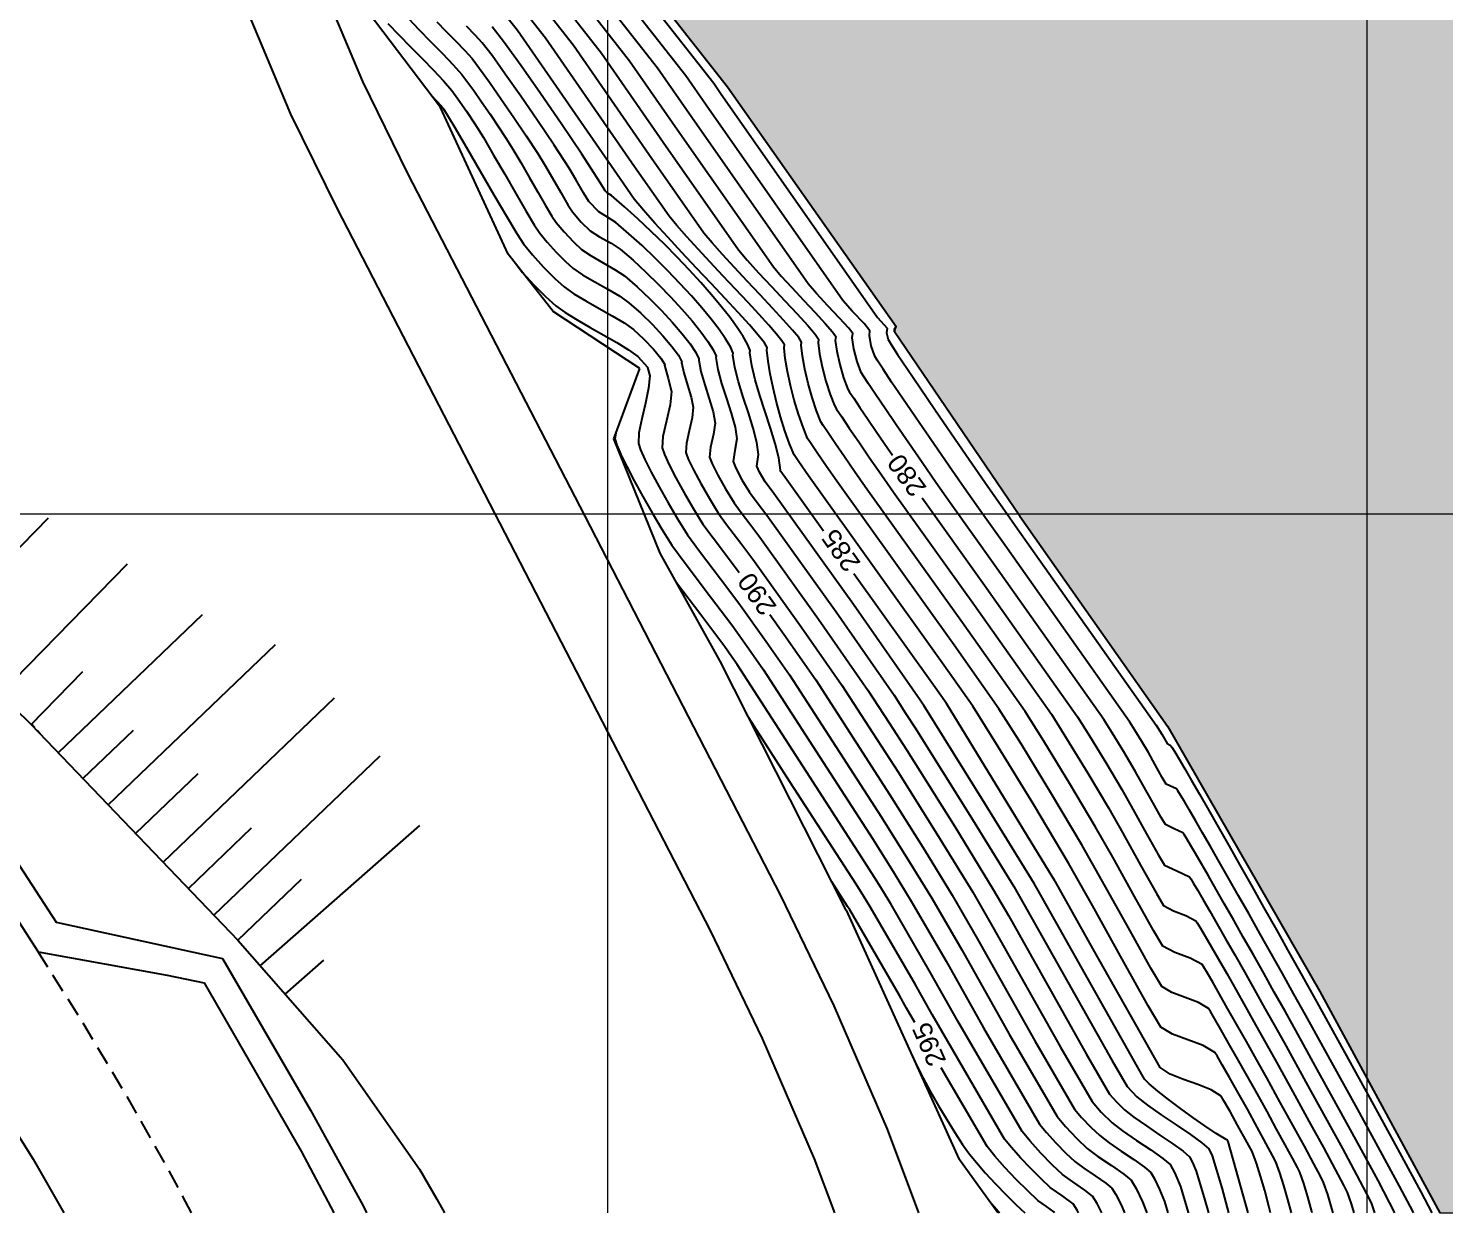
# Model space of a CAD drawing. Extents: x 61466 to 63015, y 108404 to 110397.
# Drawn here: x 62839.5 to 62932.8, y 108959 to 109037 of the extents above; entities that cross this region are included whole.
import ezdxf
from ezdxf.enums import TextEntityAlignment as Align

# ---------------------------------------------------------------- set-up
doc = ezdxf.new("R2010")
doc.units = 0
doc.header["$LTSCALE"] = 1.000015
doc.header["$MEASUREMENT"] = 0
doc.linetypes.add('DOT', pattern=[0.55, 0.3, -0.25])
doc.linetypes.add('TRATTEGGIATA2', pattern=[0.375, 0.25, -0.125])
for name, color, linetype in [('Bâti', 7, 'Continuous'), ('colore lago', 131, 'Continuous'), ('coordinate', 2, 'Continuous'), ('curve livello 5m', 7, 'Continuous'), ('Limite fiume', 6, 'Continuous'), ('pendenze', 2, 'Continuous'), ('Strade', 7, 'Continuous'), ('TalusHautBas', 7, 'Continuous')]:
    doc.layers.add(name, color=color, linetype=linetype)
doc.layers.add('Colori bordi', color=5, linetype='Continuous', plot=False)
doc.layers.add('no_plot', color=5, linetype='Continuous', plot=False)
doc.styles.add('ARIAL', font='arial.ttf')

msp = doc.modelspace()

# ---------------------------------------------------------------- hatches: boundary and pattern name
at = {"layer": 'colore lago', "linetype": 'Continuous', "lineweight": 0}
msp.add_hatch(color=256, dxfattribs=at).paths.add_polyline_path([(62975.581, 108981.848), (62972.563, 108992.078), (62972.159, 108999.722), (62973.022, 109007.77), (62971.274, 109014.677), (62964.726, 109023.502), (62958.063, 109028.933), (62955.276, 109033.134), (62951.179, 109038.433), (62944.971, 109044.58), (62942.828, 109044.354), (62941.256, 109046.058), (62941.518, 109050.317), (62932.519, 109062.712), (62923.949, 109074.515), (62921.068, 109073.828), (62913.169, 109080.232), (62912.424, 109083.359), (62899.063, 109099.351), (62899.187, 109099.452), (62898.973, 109099.701), (62894.248, 109105.211), (62888.989, 109110.74), (62879.9, 109119.979), (62873.641, 109126.426), (62866.263, 109134.064), (62859.634, 109141.122), (62850.425, 109151.454), (62847.28, 109155.501), (62836.245, 109170.983), (62830.549, 109180.12), (62830.097, 109179.839), (62825.256, 109176.833), (62819.938, 109173.531), (62807.248, 109165.652), (62813.286, 109155.991), (62827.781, 109132.797), (62825.357, 109131.271), (62827.221, 109128.084), (62828.208, 109126.068), (62829.848, 109121.716), (62831.445, 109117.447), (62833.184, 109113.299), (62835.862, 109107.959), (62838.858, 109102.878), (62842.822, 109096.611), (62845.343, 109092.552), (62846.651, 109090.446), (62851.47, 109082.811), (62855.067, 109077.137), (62856.583, 109077.401), (62859.665, 109075.554), (62862.875, 109072.174), (62862.914, 109063.446), (62870.198, 109052.816), (62875.993, 109045.342), (62885.568, 109033.177), (62896.673, 109017.402), (62896.556, 109017.052), (62904.818, 109004.914), (62914.53, 108991.082), (62924.555, 108973.607), (62932.466, 108959.046), (62983.134, 108959.046), (62981.291, 108965.356), (62977.169, 108976.649)])

# ---------------------------------------------------------------- linework, layer by layer
at = {"layer": 'Bâti', "linetype": 'DOT'}
msp.add_lwpolyline([(62840.691, 108990.169), (62839.743, 108991.217)], dxfattribs=at)
at = {"layer": 'Colori bordi', "linetype": 'Continuous', "lineweight": 0, "flags": 128}
msp.add_lwpolyline([(62851.47, 109082.811), (62855.067, 109077.137), (62856.583, 109077.401), (62859.665, 109075.554), (62862.875, 109072.174), (62862.914, 109063.446), (62870.198, 109052.816), (62875.993, 109045.342), (62885.568, 109033.177), (62896.673, 109017.402), (62896.556, 109017.052), (62904.818, 109004.914), (62914.53, 108991.082), (62924.555, 108973.607), (62932.466, 108959.046), (62983.134, 108959.046)], dxfattribs=at)
at = {"layer": 'coordinate', "linetype": 'Continuous', "lineweight": 0}
for p, q in [((62877.666, 109333.555), (62877.666, 108959.046)), ((62927.666, 109249.448), (62927.666, 108959.046)), ((62727.666, 109005.071), (63014.666, 109005.071))]:
    msp.add_line(p, q, dxfattribs=at)
at = {"layer": 'curve livello 5m', "color": 2, "flags": 128}
for points in [[(62873.567, 109041.983), (62879.115, 109034.907), (62882.266, 109030.352), (62888.578, 109021.334), (62889.101, 109020.719), (62889.792, 109019.962), (62890.562, 109019.139), (62891.324, 109018.329), (62891.991, 109017.609), (62892.474, 109017.056), (62892.688, 109016.748), (62892.688, 109016.748), (62892.653, 109016.488), (62892.75, 109015.769), (62892.947, 109014.895), (62893.204, 109014.017), (62893.483, 109013.286), (62893.483, 109013.286), (62893.601, 109013.088), (62893.873, 109012.673), (62894.276, 109012.07), (62894.792, 109011.307), (62895.401, 109010.416), (62896.081, 109009.424), (62896.419, 109008.934)], [(62891.883, 109003.92), (62889.463, 109007.306), (62889.074, 109007.856), (62889.055, 109007.88), (62889.038, 109007.913), (62889.042, 109007.937), (62888.935, 109008.752), (62888.708, 109009.691), (62888.4, 109010.715), (62888.051, 109011.783), (62887.7, 109012.854), (62887.388, 109013.887), (62887.153, 109014.842), (62887.036, 109015.677), (62887.056, 109015.824), (62886.882, 109016.242), (62886.595, 109016.752), (62886.204, 109017.344), (62885.72, 109018.006), (62885.152, 109018.726), (62884.509, 109019.495), (62883.804, 109020.299), (62883.044, 109021.13), (62882.24, 109021.974), (62881.403, 109022.822), (62880.542, 109023.662), (62879.667, 109024.482), (62878.788, 109025.273), (62877.916, 109026.021), (62877.657, 109026.181), (62877.504, 109026.343), (62877.203, 109026.849), (62875.964, 109028.746), (62874.613, 109030.759), (62873.25, 109032.747), (62871.973, 109034.567), (62870.882, 109036.075), (62870.076, 109037.13)], [(62866.069, 109032.612), (62866.731, 109031.907), (62866.853, 109031.731), (62867.547, 109030.606), (62868.38, 109029.192), (62869.283, 109027.634), (62870.181, 109026.075), (62871.004, 109024.661), (62871.68, 109023.536), (62872.136, 109022.843), (62872.136, 109022.843), (62872.728, 109022.12), (62873.455, 109021.318), (62874.193, 109020.568), (62874.815, 109020.005), (62874.815, 109020.005), (62875.446, 109019.559), (62876.239, 109019.082), (62877.11, 109018.592), (62877.977, 109018.104), (62878.755, 109017.634), (62879.362, 109017.199), (62879.362, 109017.199), (62880.052, 109016.573), (62880.69, 109015.909), (62881.179, 109015.315), (62881.423, 109014.899), (62881.423, 109014.899), (62881.419, 109014.866), (62881.648, 109013.988), (62881.871, 109013.121), (62881.871, 109013.121), (62881.777, 109012.241), (62881.536, 109011.185), (62881.31, 109010.168), (62881.261, 109009.405), (62881.261, 109009.405), (62881.404, 109008.98), (62881.718, 109008.299), (62882.167, 109007.429), (62882.712, 109006.441), (62883.317, 109005.404), (62883.944, 109004.389), (62883.944, 109004.389), (62884.608, 109003.49), (62885.768, 109001.961), (62886.336, 109001.204)], [(62898.378, 109006.111), (62902.491, 109000.358), (62908.609, 108991.691), (62909.387, 108990.456), (62910.466, 108988.686), (62911.523, 108986.913), (62912.251, 108985.628), (62913.157, 108983.998), (62913.947, 108982.58), (62914.332, 108981.931), (62915.15, 108981.548), (62915.97, 108981.165), (62916.059, 108981.037), (62916.246, 108980.732), (62916.523, 108980.265), (62916.882, 108979.65), (62917.314, 108978.902), (62917.809, 108978.039), (62918.36, 108977.073), (62918.957, 108976.021), (62919.592, 108974.899), (62920.257, 108973.72), (62920.942, 108972.501), (62921.638, 108971.256), (62922.338, 108970.001), (62923.647, 108967.641), (62924.909, 108965.346), (62926.048, 108963.261), (62926.984, 108961.528), (62927.64, 108960.29), (62927.939, 108959.692), (62928.156, 108959.046)], [(62921.311, 108959.046), (62921.204, 108959.472), (62920.932, 108960.496), (62920.657, 108961.45), (62920.381, 108962.313), (62920.102, 108963.065), (62920.102, 108963.065), (62919.78, 108963.671), (62919.15, 108964.816), (62919.15, 108964.816), (62918.647, 108965.713), (62918.247, 108966.415), (62918.069, 108966.712), (62918.069, 108966.712), (62917.406, 108967.133), (62916.528, 108967.488), (62915.579, 108967.821), (62914.703, 108968.175), (62914.042, 108968.596), (62914.042, 108968.596), (62909.733, 108976.238), (62907.13, 108980.869), (62907.108, 108980.908), (62906.514, 108981.864), (62899.981, 108992.577), (62899.132, 108993.78), (62893.886, 109001.118)], [(62888.345, 108998.426), (62889.264, 108997.144), (62891.367, 108994.129), (62891.367, 108994.129), (62894.026, 108990.011), (62896.255, 108986.561), (62898.527, 108982.931), (62900.358, 108979.952), (62902.006, 108977.104), (62905.791, 108970.37), (62908.413, 108965.865), (62908.874, 108965.317), (62909.486, 108964.67), (62910.065, 108964.119), (62910.68, 108963.646), (62911.48, 108963.096), (62912.309, 108962.541), (62913.009, 108962.05), (62913.424, 108961.694), (62913.674, 108961.271), (62914.01, 108960.562), (62914.332, 108959.78), (62914.55, 108959.046)], [(62897.891, 108971.576), (62897.346, 108972.513), (62896.881, 108973.34), (62893.608, 108978.995), (62893.47, 108979.218), (62892.423, 108980.839)], [(62907.082, 108959.046), (62907.045, 108959.102), (62906.57, 108959.452), (62905.998, 108959.858), (62905.324, 108960.482), (62904.572, 108961.233), (62903.823, 108962.025), (62903.157, 108962.773), (62902.654, 108963.393), (62899.628, 108968.592)]]:
    msp.add_lwpolyline(points, dxfattribs=at)
at = {"layer": 'Limite fiume', "linetype": 'Continuous'}
for p, q in [((62875.993, 109045.342), (62885.568, 109033.177)), ((62885.568, 109033.177), (62896.673, 109017.402)), ((62904.818, 109004.914), (62896.556, 109017.052)), ((62904.818, 109004.914), (62914.53, 108991.082)), ((62914.53, 108991.082), (62924.555, 108973.607)), ((62924.555, 108973.607), (62932.466, 108959.046))]:
    msp.add_line(p, q, dxfattribs=at)
at = {"layer": 'Limite fiume', "linetype": 'Continuous', "flags": 128}
msp.add_lwpolyline([(62896.556, 109017.052), (62896.566, 109017.229), (62896.673, 109017.402)], dxfattribs=at)
at = {"layer": 'no_plot', "flags": 128}
for points in [[(62875.665, 109044.888), (62884.654, 109033.422), (62885.101, 109032.777), (62895.442, 109018), (62896.067, 109017.303), (62896.023, 109016.975), (62896.136, 109016.537), (62896.327, 109016.22), (62896.762, 109015.554), (62897.409, 109014.586), (62898.237, 109013.363), (62899.213, 109011.933), (62900.304, 109010.342), (62901.479, 109008.638), (62902.706, 109006.868), (62903.953, 109005.079), (62904.506, 109004.304), (62913.786, 108991.159), (62914.152, 108990.558), (62914.505, 108989.933), (62914.711, 108989.836), (62914.807, 108989.702), (62915.003, 108989.39), (62915.29, 108988.91), (62915.663, 108988.277), (62916.115, 108987.502), (62916.637, 108986.597), (62917.224, 108985.575), (62917.869, 108984.447), (62918.564, 108983.227), (62919.302, 108981.926), (62920.076, 108980.557), (62920.88, 108979.131), (62921.707, 108977.662), (62922.549, 108976.161), (62923.399, 108974.64), (62924.251, 108973.113), (62926.212, 108969.576), (62928.103, 108966.139), (62929.808, 108963.014), (62931.21, 108960.418), (62931.938, 108959.046)], [(62930.723, 108959.046), (62930.676, 108959.14), (62929.801, 108960.788), (62928.554, 108963.097), (62927.038, 108965.874), (62925.357, 108968.931), (62923.614, 108972.076), (62923.614, 108972.076), (62922.856, 108973.434), (62922.1, 108974.786), (62921.351, 108976.121), (62920.616, 108977.427), (62919.902, 108978.695), (62919.213, 108979.912), (62918.556, 108981.069), (62917.939, 108982.154), (62917.366, 108983.157), (62916.844, 108984.066), (62916.379, 108984.87), (62915.977, 108985.559), (62915.646, 108986.123), (62915.39, 108986.549), (62915.216, 108986.827), (62915.131, 108986.946), (62915.131, 108986.946), (62914.447, 108987.266), (62914.19, 108987.709), (62913.703, 108988.585), (62913.276, 108989.343), (62913.276, 108989.343), (62912.835, 108990.083), (62912.385, 108990.821), (62912.061, 108991.336), (62912.061, 108991.336), (62903.835, 109002.988), (62902.087, 109005.433), (62900.997, 109006.998), (62899.924, 109008.546), (62898.896, 109010.036), (62897.942, 109011.427), (62897.089, 109012.678), (62896.365, 109013.747), (62895.799, 109014.594), (62895.418, 109015.176), (62895.252, 109015.454), (62895.252, 109015.454), (62895.024, 109016.136), (62894.899, 109016.813), (62894.899, 109016.813), (62894.941, 109017.118), (62894.548, 109017.59), (62893.791, 109018.397), (62893.154, 109019.111), (62893.154, 109019.111), (62884.156, 109031.969), (62882.808, 109033.917), (62874.966, 109043.92)], [(62929.492, 108959.046), (62929.158, 108959.715), (62928.393, 108961.158), (62927.301, 108963.179), (62925.974, 108965.61), (62924.502, 108968.286), (62922.976, 108971.038), (62922.976, 108971.038), (62922.269, 108972.307), (62921.563, 108973.568), (62920.866, 108974.81), (62920.184, 108976.023), (62919.523, 108977.193), (62918.89, 108978.31), (62918.292, 108979.363), (62917.736, 108980.338), (62917.227, 108981.226), (62916.773, 108982.014), (62916.38, 108982.691), (62916.054, 108983.245), (62915.803, 108983.665), (62915.633, 108983.939), (62915.551, 108984.055), (62915.551, 108984.055), (62914.969, 108984.327), (62914.389, 108984.598), (62914.389, 108984.598), (62914.117, 108985.058), (62913.557, 108986.063), (62912.916, 108987.218), (62912.4, 108988.128), (62912.4, 108988.128), (62911.651, 108989.385), (62910.886, 108990.639), (62910.335, 108991.513), (62910.335, 108991.513), (62903.163, 109001.673), (62900.221, 109005.788), (62899.288, 109007.128), (62898.369, 109008.454), (62897.489, 109009.73), (62896.671, 109010.921), (62895.94, 109011.993), (62895.321, 109012.909), (62894.836, 109013.633), (62894.51, 109014.132), (62894.367, 109014.37), (62894.367, 109014.37), (62894.105, 109015.093), (62893.886, 109015.937), (62893.776, 109016.651), (62893.776, 109016.651), (62893.814, 109016.933), (62893.542, 109017.295), (62892.939, 109017.957), (62892.177, 109018.767), (62891.429, 109019.573), (62890.866, 109020.222), (62890.866, 109020.222), (62883.211, 109031.16), (62880.961, 109034.412), (62874.267, 109042.952)], [(62872.868, 109041.015), (62877.268, 109035.402), (62881.322, 109029.544), (62886.29, 109022.445), (62886.863, 109021.767), (62887.611, 109020.939), (62888.459, 109020.029), (62889.331, 109019.103), (62890.153, 109018.226), (62890.849, 109017.466), (62891.343, 109016.89), (62891.561, 109016.563), (62891.529, 109016.326), (62891.618, 109015.607), (62891.795, 109014.736), (62892.034, 109013.812), (62892.311, 109012.934), (62892.598, 109012.202), (62892.743, 109011.966), (62893.082, 109011.454), (62893.58, 109010.716), (62894.204, 109009.801), (62894.92, 109008.76), (62895.693, 109007.642), (62896.49, 109006.497), (62901.819, 108999.042), (62906.884, 108991.868), (62907.888, 108990.274), (62909.282, 108987.988), (62910.647, 108985.697), (62911.587, 108984.039), (62912.756, 108981.934), (62913.777, 108980.102), (62914.274, 108979.264), (62914.92, 108978.917), (62915.742, 108978.622), (62916.39, 108978.274), (62916.486, 108978.132), (62916.696, 108977.787), (62917.007, 108977.258), (62917.407, 108976.568), (62917.884, 108975.736), (62918.427, 108974.785), (62919.023, 108973.735), (62919.66, 108972.607), (62920.327, 108971.422), (62921.011, 108970.2), (62921.701, 108968.964), (62922.792, 108966.996), (62923.845, 108965.082), (62924.794, 108963.343), (62925.575, 108961.898), (62926.122, 108960.866), (62926.371, 108960.366), (62926.628, 108959.632), (62926.796, 108959.046)], [(62925.428, 108959.046), (62925.36, 108959.31), (62925.084, 108960.253), (62924.804, 108961.041), (62924.804, 108961.041), (62924.604, 108961.441), (62924.166, 108962.267), (62923.541, 108963.425), (62922.781, 108964.818), (62921.937, 108966.351), (62921.063, 108967.927), (62921.063, 108967.927), (62920.388, 108969.136), (62919.723, 108970.322), (62919.085, 108971.453), (62918.492, 108972.499), (62917.961, 108973.43), (62917.51, 108974.215), (62917.156, 108974.822), (62916.917, 108975.222), (62916.81, 108975.384), (62916.81, 108975.384), (62916.015, 108975.81), (62915.008, 108976.171), (62914.216, 108976.597), (62914.216, 108976.597), (62913.608, 108977.624), (62912.356, 108979.869), (62910.923, 108982.449), (62909.77, 108984.482), (62909.77, 108984.482), (62908.097, 108987.29), (62906.389, 108990.091), (62905.158, 108992.045), (62905.158, 108992.045), (62901.147, 108997.727), (62894.624, 109006.851), (62893.93, 109007.849), (62893.266, 109008.812), (62892.671, 109009.679), (62892.188, 109010.392), (62891.855, 109010.892), (62891.714, 109011.119), (62891.714, 109011.119), (62891.42, 109011.849), (62891.133, 109012.718), (62890.87, 109013.653), (62890.649, 109014.586), (62890.488, 109015.447), (62890.406, 109016.164), (62890.406, 109016.164), (62890.435, 109016.378), (62890.252, 109016.67), (62889.841, 109017.168), (62889.25, 109017.829), (62888.525, 109018.613), (62887.714, 109019.477), (62886.863, 109020.381), (62886.019, 109021.282), (62885.23, 109022.14), (62884.541, 109022.911), (62884.002, 109023.556), (62884.002, 109023.556), (62880.377, 109028.735), (62875.422, 109035.897), (62872.169, 109040.047)], [(62924.059, 108959.046), (62924.041, 108959.116), (62923.776, 108960.092), (62923.508, 108960.969), (62923.236, 108961.716), (62923.236, 108961.716), (62923.087, 108962.016), (62922.757, 108962.637), (62922.287, 108963.507), (62921.716, 108964.554), (62921.083, 108965.705), (62920.426, 108966.89), (62920.426, 108966.89), (62919.774, 108968.056), (62919.141, 108969.182), (62918.555, 108970.218), (62918.042, 108971.117), (62917.632, 108971.828), (62917.352, 108972.303), (62917.229, 108972.493), (62917.229, 108972.493), (62916.567, 108972.885), (62915.692, 108973.212), (62914.818, 108973.538), (62914.158, 108973.93), (62914.158, 108973.93), (62913.438, 108975.145), (62911.956, 108977.804), (62910.259, 108980.86), (62908.894, 108983.267), (62906.913, 108986.592), (62904.89, 108989.909), (62903.432, 108992.223), (62903.432, 108992.223), (62900.475, 108996.411), (62892.759, 109007.206), (62892.074, 109008.192), (62891.464, 109009.08), (62891.019, 109009.739), (62890.829, 109010.035), (62890.829, 109010.035), (62890.532, 109010.764), (62890.238, 109011.621), (62889.96, 109012.554), (62889.712, 109013.511), (62889.507, 109014.439), (62889.36, 109015.287), (62889.282, 109016.002), (62889.282, 109016.002), (62889.308, 109016.194), (62889.148, 109016.463), (62888.795, 109016.906), (62888.281, 109017.495), (62887.639, 109018.201), (62886.9, 109018.996), (62886.096, 109019.852), (62885.259, 109020.74), (62884.423, 109021.631), (62883.618, 109022.498), (62882.876, 109023.312), (62882.231, 109024.045), (62881.713, 109024.667), (62881.713, 109024.667), (62879.432, 109027.927), (62873.575, 109036.392), (62871.469, 109039.079)], [(62922.685, 108959.046), (62922.457, 108959.921), (62922.197, 108960.841), (62921.934, 108961.672), (62921.669, 108962.39), (62921.669, 108962.39), (62921.472, 108962.775), (62921.034, 108963.589), (62920.443, 108964.669), (62919.788, 108965.853), (62919.788, 108965.853), (62919.18, 108966.94), (62918.611, 108967.948), (62918.132, 108968.788), (62917.794, 108969.369), (62917.649, 108969.603), (62917.649, 108969.603), (62916.884, 108970.056), (62915.873, 108970.433), (62914.862, 108970.81), (62914.1, 108971.263), (62914.1, 108971.263), (62913.268, 108972.667), (62911.556, 108975.739), (62909.595, 108979.27), (62908.017, 108982.051), (62908.017, 108982.051), (62905.728, 108985.893), (62903.391, 108989.726), (62901.707, 108992.4), (62901.707, 108992.4), (62899.804, 108995.096), (62890.893, 109007.56), (62890.257, 109008.482), (62889.945, 109008.951), (62889.945, 109008.951), (62889.645, 109009.678), (62889.346, 109010.524), (62889.058, 109011.449), (62888.793, 109012.412), (62888.56, 109013.373), (62888.369, 109014.291), (62888.232, 109015.127), (62888.159, 109015.84), (62888.159, 109015.84), (62888.182, 109016.009), (62887.997, 109016.319), (62887.59, 109016.83), (62886.998, 109017.509), (62886.257, 109018.323), (62885.405, 109019.24), (62884.478, 109020.227), (62883.514, 109021.25), (62882.549, 109022.278), (62881.621, 109023.278), (62880.766, 109024.216), (62880.022, 109025.061), (62879.425, 109025.779), (62879.425, 109025.779), (62878.488, 109027.118), (62871.729, 109036.887), (62870.77, 109038.111)], [(62863.203, 109037.35), (62863.927, 109036.602), (62864.697, 109035.822), (62865.471, 109035.037), (62866.208, 109034.278), (62866.865, 109033.573), (62867.4, 109032.952), (62867.806, 109032.404), (62868.37, 109031.59), (62868.923, 109030.755), (62869.486, 109029.842), (62870.162, 109028.695), (62870.894, 109027.43), (62871.623, 109026.166), (62872.291, 109025.018), (62872.84, 109024.105), (62873.21, 109023.543), (62873.69, 109022.957), (62874.28, 109022.305), (62874.878, 109021.697), (62875.383, 109021.24), (62876.016, 109020.802), (62876.818, 109020.333), (62877.672, 109019.855), (62878.463, 109019.391), (62879.073, 109018.964), (62879.85, 109018.275), (62880.613, 109017.532), (62881.313, 109016.787), (62881.901, 109016.095), (62882.329, 109015.509), (62882.55, 109015.084), (62882.542, 109015.029), (62882.676, 109014.347), (62882.928, 109013.547), (62883.178, 109012.751), (62883.305, 109012.084), (62883.23, 109011.379), (62883.036, 109010.533), (62882.855, 109009.718), (62882.816, 109009.106), (62882.971, 109008.672), (62883.315, 109007.956), (62883.797, 109007.056), (62884.365, 109006.067), (62884.967, 109005.087), (62885.499, 109004.367), (62886.428, 109003.142), (62887.225, 109002.079), (62890.411, 108997.632), (62893.089, 108993.793), (62895.115, 108990.657), (62896.811, 108988.029), (62899.523, 108983.699), (62901.708, 108980.143), (62903.031, 108977.857), (62907.48, 108969.942), (62909.565, 108966.359), (62910.169, 108965.666), (62910.878, 108964.971), (62911.578, 108964.433), (62912.488, 108963.808), (62913.431, 108963.176), (62914.228, 108962.617), (62914.7, 108962.212), (62915.01, 108961.647), (62915.38, 108960.779), (62915.889, 108959.067), (62915.895, 108959.046)], [(62864.548, 109037.693), (62865.241, 109036.964), (62866.015, 109036.177), (62866.795, 109035.385), (62867.504, 109034.641), (62868.069, 109033.996), (62868.4, 109033.564), (62868.848, 109032.945), (62869.371, 109032.198), (62869.931, 109031.383), (62870.485, 109030.556), (62870.993, 109029.778), (62871.425, 109029.078), (62871.944, 109028.197), (62872.506, 109027.227), (62873.066, 109026.256), (62873.578, 109025.375), (62873.999, 109024.674), (62874.283, 109024.243), (62874.797, 109023.628), (62875.415, 109022.973), (62875.952, 109022.475), (62876.582, 109022.051), (62877.381, 109021.596), (62878.173, 109021.143), (62878.783, 109020.728), (62879.603, 109020.012), (62880.421, 109019.241), (62881.208, 109018.448), (62881.935, 109017.665), (62882.575, 109016.924), (62883.097, 109016.256), (62883.474, 109015.694), (62883.676, 109015.269), (62883.666, 109015.191), (62883.797, 109014.443), (62884.058, 109013.565), (62884.359, 109012.648), (62884.616, 109011.778), (62884.74, 109011.047), (62884.639, 109010.31), (62884.439, 109009.462), (62884.372, 109008.808), (62884.541, 109008.364), (62884.918, 109007.617), (62885.426, 109006.711), (62885.989, 109005.786), (62886.389, 109005.244), (62887.088, 109004.322), (62887.687, 109003.523), (62891.558, 108998.121), (62894.811, 108993.457), (62896.203, 108991.303), (62897.368, 108989.498), (62900.52, 108984.466), (62903.058, 108980.334), (62904.056, 108978.61), (62909.169, 108969.513), (62910.717, 108966.854), (62911.165, 108966.339), (62911.692, 108965.823), (62912.323, 108965.33), (62913.142, 108964.758), (62914.033, 108964.16), (62914.879, 108963.588), (62915.565, 108963.094), (62915.976, 108962.73), (62916.182, 108962.355), (62916.427, 108961.779), (62916.995, 108959.87), (62917.222, 108959.046)], [(62866.418, 109037.474), (62867.012, 109036.858), (62867.656, 109036.205), (62868.261, 109035.579), (62868.738, 109035.041), (62869.227, 109034.401), (62869.889, 109033.486), (62870.664, 109032.381), (62871.491, 109031.175), (62872.311, 109029.953), (62873.063, 109028.802), (62873.503, 109028.079), (62874.039, 109027.16), (62874.583, 109026.216), (62875.051, 109025.42), (62875.357, 109024.943), (62875.93, 109024.281), (62876.52, 109023.711), (62877.138, 109023.31), (62877.893, 109022.885), (62878.494, 109022.492), (62879.339, 109021.761), (62880.187, 109020.978), (62881.018, 109020.167), (62881.815, 109019.349), (62882.558, 109018.543), (62883.228, 109017.772), (62883.807, 109017.056), (62884.275, 109016.418), (62884.613, 109015.876), (62884.803, 109015.454), (62884.789, 109015.353), (62884.916, 109014.564), (62885.171, 109013.646), (62885.489, 109012.665), (62885.806, 109011.688), (62886.055, 109010.781), (62886.174, 109010.011), (62886.038, 109009.229), (62885.927, 109008.51), (62886.112, 109008.063), (62886.513, 109007.313), (62887.011, 109006.484), (62887.505, 109005.823), (62888.149, 109004.967), (62892.705, 108998.61), (62896.534, 108993.121), (62897.291, 108991.949), (62897.925, 108990.967), (62901.516, 108985.233), (62904.408, 108980.525), (62905.081, 108979.363), (62910.858, 108969.084), (62911.869, 108967.348), (62912.505, 108966.675), (62913.205, 108966.129), (62914.112, 108965.495), (62915.099, 108964.833), (62916.036, 108964.199), (62916.797, 108963.652), (62917.252, 108963.249), (62917.475, 108962.779), (62918.101, 108960.674), (62918.55, 108959.046)], [(62919.853, 108959.046), (62918.534, 108963.74), (62918.513, 108963.779), (62918.489, 108963.822), (62918.385, 108963.87), (62917.74, 108964.269), (62916.995, 108964.762), (62916.194, 108965.318), (62915.382, 108965.904), (62914.602, 108966.49), (62913.9, 108967.041), (62913.319, 108967.527), (62913.319, 108967.527), (62913.02, 108967.843), (62912.547, 108968.656), (62906.106, 108980.116), (62905.758, 108980.717), (62902.512, 108986), (62898.482, 108992.435), (62898.482, 108992.435), (62898.379, 108992.595), (62898.256, 108992.785), (62893.852, 108999.099), (62888.612, 109006.411), (62888.612, 109006.411), (62888.033, 109007.182), (62887.668, 109007.806), (62887.482, 109008.211), (62887.482, 109008.211), (62887.608, 109008.974), (62887.495, 109009.77), (62887.256, 109010.698), (62886.941, 109011.706), (62886.599, 109012.743), (62886.28, 109013.758), (62886.034, 109014.699), (62885.912, 109015.515), (62885.912, 109015.515), (62885.929, 109015.639), (62885.749, 109016.059), (62885.439, 109016.583), (62885.014, 109017.196), (62884.488, 109017.884), (62883.872, 109018.63), (62883.181, 109019.421), (62882.428, 109020.241), (62881.627, 109021.076), (62880.79, 109021.909), (62879.932, 109022.728), (62879.066, 109023.515), (62878.205, 109024.257), (62878.205, 109024.257), (62877.652, 109024.599), (62877.088, 109024.946), (62877.088, 109024.946), (62876.43, 109025.643), (62876.088, 109026.199), (62875.581, 109027.077), (62875.133, 109027.826), (62875.133, 109027.826), (62874.137, 109029.349), (62873.052, 109030.967), (62871.957, 109032.564), (62870.931, 109034.026), (62870.055, 109035.238), (62869.407, 109036.085), (62869.407, 109036.085), (62868.938, 109036.596), (62868.366, 109037.177)], [(62871.506, 109021.674), (62872.073, 109020.965), (62872.805, 109020.154), (62873.572, 109019.377), (62874.247, 109018.769), (62874.875, 109018.318), (62875.656, 109017.838), (62876.526, 109017.341), (62877.423, 109016.84), (62878.284, 109016.348), (62879.048, 109015.875), (62879.651, 109015.435), (62880.297, 109014.715), (62880.295, 109014.704), (62880.437, 109014.158), (62880.367, 109013.338), (62880.159, 109012.352), (62879.913, 109011.329), (62879.729, 109010.402), (62879.705, 109009.703), (62879.839, 109009.288), (62880.128, 109008.637), (62880.544, 109007.804), (62881.06, 109006.84), (62881.647, 109005.798), (62882.277, 109004.731), (62882.922, 109003.691), (62883.718, 109002.613), (62885.108, 109000.781), (62886.3, 108999.19), (62888.117, 108996.655), (62889.644, 108994.465), (62892.938, 108989.365), (62895.698, 108985.092), (62897.531, 108982.164), (62899.008, 108979.76), (62900.981, 108976.352), (62904.102, 108970.799), (62907.261, 108965.37), (62907.817, 108964.71), (62908.554, 108963.931), (62909.251, 108963.267), (62909.944, 108962.744), (62910.834, 108962.142), (62911.657, 108961.58), (62912.148, 108961.176), (62912.461, 108960.647), (62912.882, 108959.76), (62913.175, 108959.046)], [(62878.211, 109010.375), (62878.15, 109010.001), (62878.275, 109009.594), (62878.543, 109008.971), (62878.931, 109008.173), (62879.416, 109007.24), (62879.978, 109006.215), (62880.594, 109005.138), (62881.242, 109004.05), (62881.9, 109002.993), (62882.828, 109001.737), (62884.448, 108999.6), (62885.838, 108997.746), (62886.97, 108996.166), (62887.922, 108994.801), (62891.85, 108988.719), (62895.141, 108983.624), (62896.535, 108981.397), (62897.658, 108979.569), (62899.956, 108975.599), (62902.413, 108971.227), (62906.109, 108964.876), (62906.567, 108964.32), (62907.181, 108963.648), (62907.841, 108962.974), (62908.438, 108962.415), (62909.02, 108961.975), (62909.768, 108961.47), (62910.46, 108960.997), (62910.873, 108960.657), (62911.136, 108960.234), (62911.494, 108959.523), (62911.709, 108959.046)], [(62910.206, 108959.046), (62909.905, 108959.645), (62909.597, 108960.139), (62909.597, 108960.139), (62909.092, 108960.534), (62908.292, 108961.072), (62907.625, 108961.563), (62907.625, 108961.563), (62906.94, 108962.203), (62906.184, 108962.975), (62905.482, 108963.745), (62904.957, 108964.382), (62904.957, 108964.382), (62900.724, 108971.656), (62898.931, 108974.846), (62896.308, 108979.378), (62895.539, 108980.63), (62894.584, 108982.155), (62894.584, 108982.155), (62890.762, 108988.073), (62886.2, 108995.137), (62885.823, 108995.677), (62885.376, 108996.302), (62885.376, 108996.302), (62883.802, 108998.421), (62882.207, 109000.523)], [(62908.674, 108959.046), (62908.59, 108959.205), (62908.321, 108959.621), (62908.321, 108959.621), (62907.636, 108960.124), (62906.811, 108960.71), (62906.811, 108960.71), (62906.205, 108961.271), (62905.53, 108961.946), (62904.856, 108962.657), (62904.258, 108963.33), (62903.805, 108963.887), (62903.805, 108963.887), (62899.035, 108972.085), (62897.906, 108974.093), (62894.958, 108979.187), (62894.543, 108979.863), (62894.027, 108980.686), (62894.027, 108980.686), (62889.674, 108987.427), (62886.963, 108991.625)], [(62897.694, 108969.442), (62898.03, 108968.722), (62898.45, 108967.897), (62898.933, 108967.006), (62899.456, 108966.087), (62899.996, 108965.179), (62900.532, 108964.319), (62901.042, 108963.546), (62901.502, 108962.898), (62901.948, 108962.342), (62902.53, 108961.676), (62903.196, 108960.956), (62903.894, 108960.235), (62904.574, 108959.567), (62905.141, 108959.046)], [(62902.8, 108959.814), (62903.268, 108959.267), (62903.478, 108959.046)]]:
    msp.add_lwpolyline(points, dxfattribs=at)
at = {"layer": 'pendenze', "linetype": 'Continuous'}
for p, q in [((62833.492, 108997.261), (62840.854, 109004.805)), ((62837.667, 108993.187), (62846.046, 109001.773)), ((62841.495, 108989.329), (62850.997, 108998.429)), ((62844.78, 108985.899), (62855.808, 108996.46)), ((62839.706, 108991.197), (62843.111, 108994.686)), ((62848.397, 108982.122), (62859.692, 108992.94)), ((62843.12, 108987.633), (62846.449, 108990.822)), ((62851.728, 108978.644), (62862.687, 108989.139)), ((62846.582, 108984.017), (62850.712, 108987.972)), ((62850.06, 108980.386), (62854.229, 108984.379)), ((62854.798, 108975.3), (62865.313, 108984.545)), ((62853.312, 108976.99), (62857.512, 108981.013)), ((62856.442, 108973.43), (62858.986, 108975.666))]:
    msp.add_line(p, q, dxfattribs=at)
at = {"layer": 'Strade', "linetype": 'Continuous', "flags": 128}
for points in [[(62799.339, 109126.722), (62802.345, 109122.49), (62803.7, 109123.408), (62806.752, 109120.491), (62807.428, 109120.51), (62810.205, 109119.064), (62812.938, 109116.907), (62815.51, 109114.143), (62817.784, 109111.123), (62827.967, 109096.027), (62836.764, 109082.795), (62839.528, 109078.155), (62842.22, 109073.076), (62845.177, 109066.568), (62848.589, 109056.341), (62851.531, 109045.082), (62854.116, 109037.774), (62856.795, 109031.384), (62859.857, 109025.149), (62871.562, 109002.53), (62884.409, 108977.621), (62887.836, 108970.507), (62891.26, 108962.592), (62892.597, 108959.046)], [(62783.672, 109101.452), (62784.059, 109100.169), (62787.996, 109087.503), (62791.261, 109076.958), (62792.823, 109072.035), (62795.8, 109062.472), (62799.05, 109052.075), (62800.355, 109047.961), (62803.862, 109038.422), (62807.983, 109028.879), (62812.803, 109019.869), (62820.866, 109006.221), (62840.166, 108976.221), (62848.659, 108974.683), (62851.104, 108974.178), (62857.485, 108963.088), (62859.63, 108959.046)], [(62844.262, 109079.874), (62846.616, 109075.284), (62849.653, 109068.602), (62849.841, 109068.123), (62853.379, 109057.939), (62853.868, 109056.474), (62855.794, 109049.269), (62858.562, 109040.591), (62861.521, 109033.533), (62864.491, 109027.486), (62876.173, 109004.912), (62889.054, 108979.936), (62892.557, 108972.664), (62896.072, 108964.539), (62898.144, 108959.046)], [(62808.006, 109043.257), (62804.948, 109041.259), (62809.581, 109030.234), (62815.043, 109020.069), (62822.588, 109007.239), (62829.866, 108995.871), (62841.366, 108978.171), (62852.311, 108975.784), (62858.106, 108965.802), (62861.561, 108959.5), (62861.796, 108959.046)], [(62727.666, 109035.814), (62732.447, 109035.739), (62738.552, 109035.327), (62743.801, 109034.708), (62749.905, 109033.674), (62756.27, 109032.227), (62763.107, 109030.234), (62768.827, 109028.246), (62773.429, 109026.394), (62779.317, 109023.675), (62784.444, 109020.964), (62788.635, 109018.492), (62793.461, 109015.334), (62798.027, 109012.009), (62802.914, 109007.896), (62808.624, 109002.71), (62814.051, 108997.357), (62817.913, 108993.268), (62823.117, 108987.342), (62827.49, 108981.318), (62830.762, 108976.617), (62835.17, 108969.997), (62839.844, 108962.58), (62841.873, 108959.046)]]:
    msp.add_lwpolyline(points, dxfattribs=at)
at = {"layer": 'Strade', "color": 2, "linetype": 'TRATTEGGIATA2', "ltscale": 5, "flags": 128}
msp.add_lwpolyline([(62850.279, 108959.046), (62848.798, 108961.791), (62846.026, 108966.705), (62842.943, 108971.846), (62840.166, 108976.221)], dxfattribs=at)
at = {"layer": 'TalusHautBas', "linetype": 'Continuous'}
for p, q in [((62866.673, 109031.816), (62861.416, 109038.736)), ((62871.113, 109022.176), (62866.673, 109031.816)), ((62874.072, 109018.39), (62871.113, 109022.176)), ((62879.783, 109014.63), (62874.072, 109018.39)), ((62878.078, 109010.015), (62879.783, 109014.63)), ((62881.129, 109002.466), (62878.078, 109010.015)), ((62885.073, 108995.357), (62881.129, 109002.466)), ((62833.492, 108997.261), (62839.706, 108991.197)), ((62893.373, 108978.962), (62885.073, 108995.357)), ((62839.706, 108991.197), (62853.312, 108976.99)), ((62893.373, 108978.962), (62896.164, 108972.813)), ((62853.312, 108976.99), (62860.243, 108969.107)), ((62896.164, 108972.813), (62900.8, 108962.597)), ((62860.243, 108969.107), (62865.29, 108961.921)), ((62903.352, 108959.046), (62900.8, 108962.597)), ((62865.29, 108961.921), (62866.419, 108959.942)), ((62866.419, 108959.942), (62866.93, 108959.046))]:
    msp.add_line(p, q, dxfattribs=at)

# ---------------------------------------------------------------- texts
at = {"layer": 'coordinate', "color": 1, "style": 'ARIAL'}
for s, rotation, p in [('280', 126.20415, (62896.998, 109009.141)), ('285', 125.2755, (62892.693, 109004.203)), ('290', 125.63672, (62887.154, 109001.33)), ('295', 113.70705, (62898.814, 108971.709))]:
    msp.add_text(s, height=1.25, rotation=rotation, dxfattribs=at).set_placement(p, align=Align.RIGHT)

doc.saveas('drawing.dxf')
